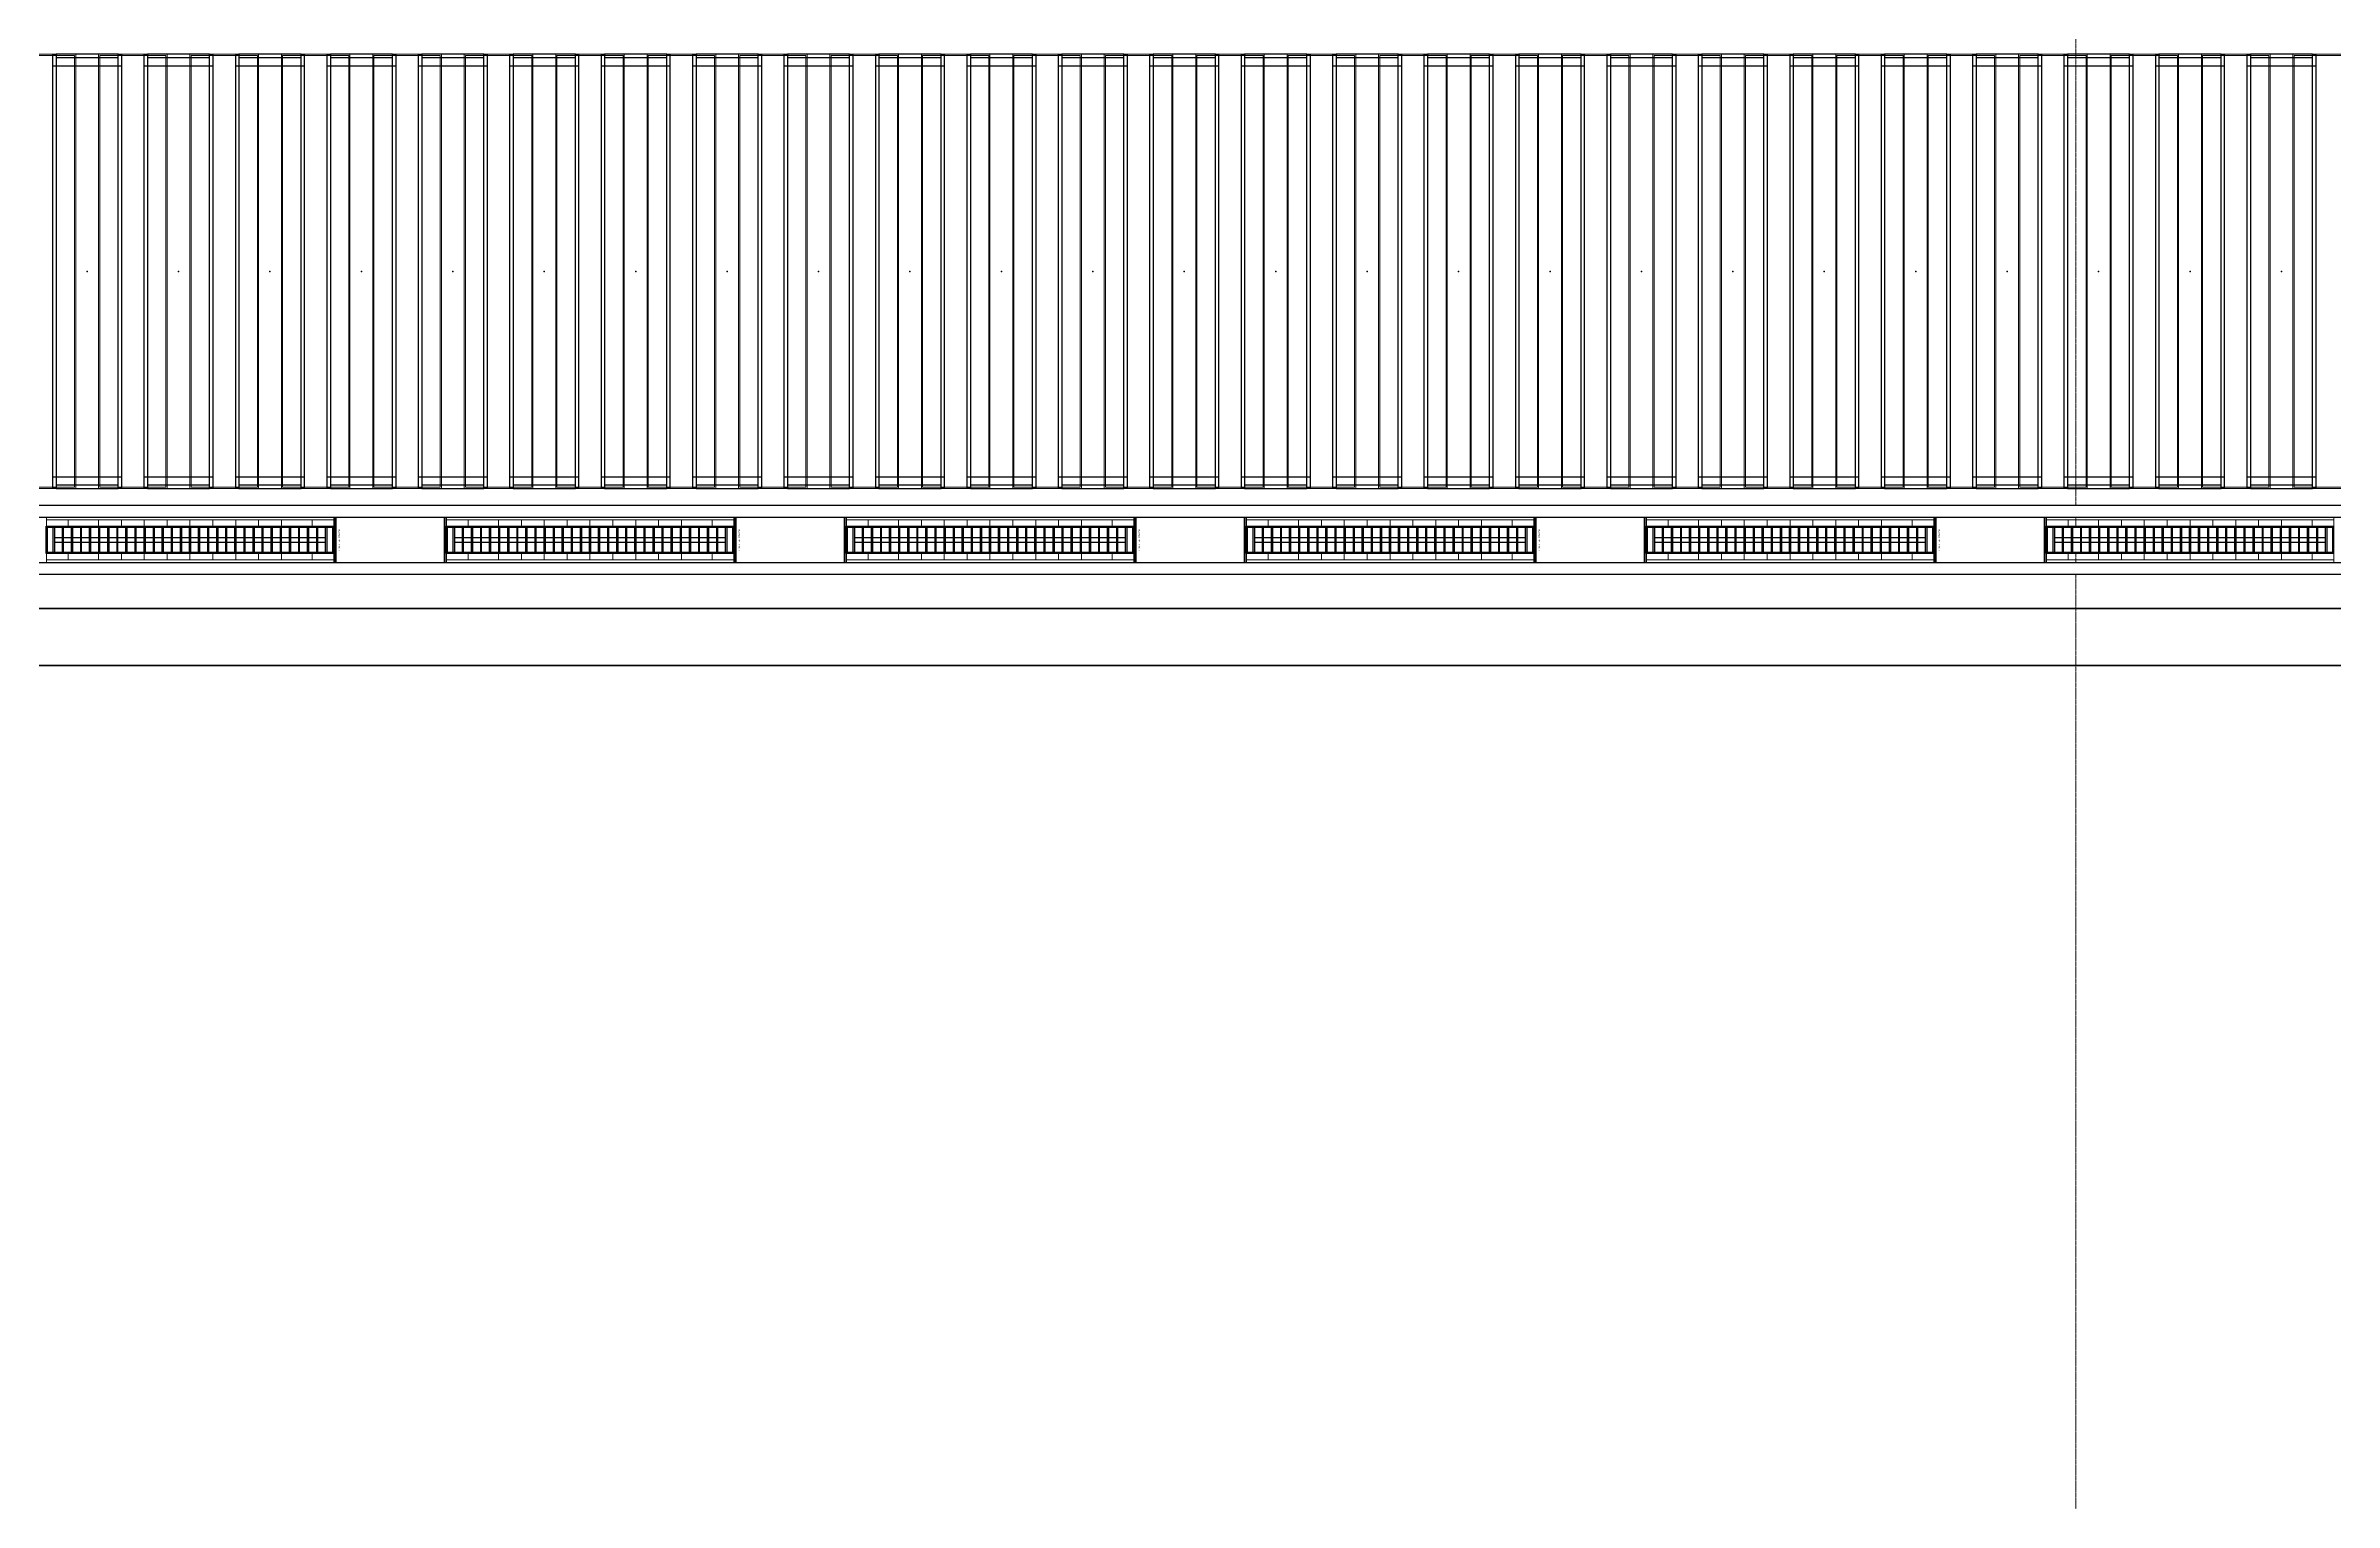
# Model space of a CAD drawing. Header units: millimetres. Extents: x 813027 to 1148939, y -931049 to -10.
# Drawn here: x 922759 to 932771, y -118547 to -112173 of the extents above; entities that cross this region are included whole.
import ezdxf
from ezdxf.enums import TextEntityAlignment as Align

# ---------------------------------------------------------------- set-up
doc = ezdxf.new("R2010")
doc.units = ezdxf.units.MM
doc.linetypes.add('DPA_Grid _ Level 500', pattern=[5.5, 2.75, -0.75, 1.25, -0.75])
doc.linetypes.add('DPA_Hidden 50', pattern=[3, 2, -1])
for name, color, linetype in [('000 - WIPEOUT', 250, 'Continuous'), ('001 - ASCESSORIES', 1, 'Continuous'), ('A04_TUBE SERIES', 2, 'Continuous'), ('A11_ALU.SOLID SHEET', 7, 'Continuous')]:
    doc.layers.add(name, color=color, linetype=linetype)
for name, color, linetype, lineweight in [('A-GLAZ-CURT', 2, 'Continuous', 9), ('S-GRID', 251, 'Continuous', 9), ('WALL-E', 2, 'Continuous', 25)]:
    doc.layers.add(name, color=color, linetype=linetype, lineweight=lineweight)

# ---------------------------------------------------------------- blocks, each defined once
blk = doc.blocks.new('DPA_CP_Metal Ceiling Panel - Vertical Panel with Gap-13988918-4160 - LOWER PLATFORM LEVEL - REFLECTED CEILING GENERAL PLAN')
at = {"layer": 'A-GLAZ-CURT'}
for p, q in [((994596, -114112), (994596, -112212)), ((994596, -112212), (994896, -112212)), ((994596, -114112), (994596, -112212)), ((994596, -112212), (994896, -112212)), ((994896, -112212), (994596, -112212)), ((994596, -112212), (994596, -114112)), ((994896, -112212), (994596, -112212)), ((994596, -112212), (994596, -114112)), ((994596, -114112), (994596, -112212)), ((994596, -112212), (994896, -112212)), ((994601, -114107), (994601, -112217)), ((994601, -112217), (994891, -112217)), ((994891, -112217), (994891, -114107)), ((994896, -114112), (994896, -112212)), ((994896, -112212), (994896, -114112)), ((994896, -114112), (994896, -112212)), ((994896, -114112), (994896, -112212)), ((994896, -112212), (994896, -114112)), ((994596, -114112), (994896, -114112)), ((994896, -114112), (994596, -114112)), ((994596, -114112), (994896, -114112)), ((994596, -114112), (994896, -114112)), ((994896, -114112), (994596, -114112)), ((994601, -114107), (994891, -114107))]:
    blk.add_line(p, q, dxfattribs=at)
blk = doc.blocks.new('DPA_CP_Metal Ceiling Panel - Horizontal with Gap-20306943-4160 - LOWER PLATFORM LEVEL - REFLECTED CEILING GENERAL PLAN')
at = {"layer": 'A-GLAZ-CURT'}
for p, q in [((910030, -114474), (910030, -114199)), ((910030, -114199), (910513, -114199)), ((910030, -114474), (910030, -114199)), ((910030, -114199), (910513, -114199)), ((910513, -114199), (910030, -114199)), ((910030, -114199), (910030, -114474)), ((910513, -114199), (910030, -114199)), ((910030, -114199), (910030, -114474)), ((910030, -114474), (910030, -114199)), ((910030, -114199), (910513, -114199)), ((910035, -114469), (910035, -114204)), ((910035, -114204), (910508, -114204)), ((910508, -114204), (910508, -114469)), ((910513, -114474), (910513, -114199)), ((910513, -114199), (910513, -114474)), ((910513, -114474), (910513, -114199)), ((910513, -114474), (910513, -114199)), ((910513, -114199), (910513, -114474)), ((910030, -114474), (910513, -114474)), ((910513, -114474), (910030, -114474)), ((910030, -114474), (910513, -114474)), ((910030, -114474), (910513, -114474)), ((910513, -114474), (910030, -114474)), ((910035, -114469), (910508, -114469))]:
    blk.add_line(p, q, dxfattribs=at)
blk = doc.blocks.new('DPA_CP_Metal Ceiling Luminaire1 - Linear Luminaire 2-14739897-4160 - LOWER PLATFORM LEVEL - REFLECTED CEILING GENERAL PLAN')
at = {"layer": 'A-GLAZ-CURT'}
for p, q in [((901768, -114474), (901768, -114199)), ((901768, -114199), (903025, -114199)), ((901768, -114199), (901768, -114474)), ((903025, -114199), (901768, -114199)), ((901768, -114199), (903025, -114199)), ((903025, -114199), (903025, -114474)), ((903025, -114474), (903025, -114199)), ((901768, -114249), (901768, -114474)), ((901768, -114249), (903025, -114249)), ((903025, -114249), (903025, -114474)), ((901768, -114424), (903025, -114424)), ((903025, -114474), (901768, -114474)), ((903025, -114474), (901768, -114474)), ((901768, -114474), (903025, -114474))]:
    blk.add_line(p, q, dxfattribs=at)
at = {"layer": 'A-GLAZ-CURT', "linetype": 'DPA_Hidden 50'}
for p, q in [((901863, -114249), (901863, -114424)), ((901996, -114249), (901996, -114424)), ((902096, -114249), (902096, -114424)), ((902196, -114249), (902196, -114424)), ((902296, -114249), (902296, -114424)), ((902396, -114249), (902396, -114424)), ((902496, -114249), (902496, -114424)), ((902596, -114249), (902596, -114424)), ((902696, -114249), (902696, -114424)), ((902796, -114249), (902796, -114424)), ((902930, -114249), (902930, -114424))]:
    blk.add_line(p, q, dxfattribs=at)
blk = doc.blocks.new('C-2-PP21-AR-4160-01-B_20250829-084021_EXCL')
at = {"layer": 'A-GLAZ-CURT', "rotation": 180}
for p in [(870396, -120982), (870796, -120982), (871196, -120982), (871596, -120982), (871996, -120982), (872396, -120982), (872796, -120982), (873196, -120982), (873596, -120982), (873996, -120982), (874396, -120982), (874796, -120982), (875196, -120982), (875596, -120982), (875996, -120982), (876396, -120982), (876796, -120982), (877196, -120982), (877596, -120982), (877996, -120982), (878396, -120982), (878796, -120982), (879196, -120982), (879596, -120982), (879996, -120982), (880396, -120982)]:
    blk.add_blockref('DPA_CP_Metal Ceiling Panel - Vertical Panel with Gap-13988918-4160 - LOWER PLATFORM LEVEL - REFLECTED CEILING GENERAL PLAN', p, dxfattribs=at)
at = {"layer": 'A-GLAZ-CURT'}
for name, p in [('DPA_CP_Metal Ceiling Luminaire1 - Linear Luminaire 2-14739897-4160 - LOWER PLATFORM LEVEL - REFLECTED CEILING GENERAL PLAN', (-1026096, 105342)), ('DPA_CP_Metal Ceiling Panel - Horizontal with Gap-20306943-4160 - LOWER PLATFORM LEVEL - REFLECTED CEILING GENERAL PLAN', (-1033096, 105342)), ('DPA_CP_Metal Ceiling Luminaire1 - Linear Luminaire 2-14739897-4160 - LOWER PLATFORM LEVEL - REFLECTED CEILING GENERAL PLAN', (-1024346, 105342)), ('DPA_CP_Metal Ceiling Panel - Horizontal with Gap-20306943-4160 - LOWER PLATFORM LEVEL - REFLECTED CEILING GENERAL PLAN', (-1031346, 105342)), ('DPA_CP_Metal Ceiling Luminaire1 - Linear Luminaire 2-14739897-4160 - LOWER PLATFORM LEVEL - REFLECTED CEILING GENERAL PLAN', (-1022596, 105342)), ('DPA_CP_Metal Ceiling Panel - Horizontal with Gap-20306943-4160 - LOWER PLATFORM LEVEL - REFLECTED CEILING GENERAL PLAN', (-1029596, 105342)), ('DPA_CP_Metal Ceiling Luminaire1 - Linear Luminaire 2-14739897-4160 - LOWER PLATFORM LEVEL - REFLECTED CEILING GENERAL PLAN', (-1020846, 105342)), ('DPA_CP_Metal Ceiling Panel - Horizontal with Gap-20306943-4160 - LOWER PLATFORM LEVEL - REFLECTED CEILING GENERAL PLAN', (-1027846, 105342)), ('DPA_CP_Metal Ceiling Luminaire1 - Linear Luminaire 2-14739897-4160 - LOWER PLATFORM LEVEL - REFLECTED CEILING GENERAL PLAN', (-1019096, 105342)), ('DPA_CP_Metal Ceiling Panel - Horizontal with Gap-20306943-4160 - LOWER PLATFORM LEVEL - REFLECTED CEILING GENERAL PLAN', (-1026096, 105342)), ('DPA_CP_Metal Ceiling Luminaire1 - Linear Luminaire 2-14739897-4160 - LOWER PLATFORM LEVEL - REFLECTED CEILING GENERAL PLAN', (-1017346, 105342))]:
    blk.add_blockref(name, p, dxfattribs=at)
blk = doc.blocks.new('*U485')
at = {"color": 1}
blk.add_wipeout([(628, -60), (-629, -60), (-629, 60), (628, 60)], dxfattribs=at).dxf.layer = '000 - WIPEOUT'
at = {"layer": '001 - ASCESSORIES', "color": 0}
blk.add_lwpolyline([(628, -60), (-629, -60), (-629, 60), (628, 60)], close=True, dxfattribs=at)
at = {"layer": '001 - ASCESSORIES'}
for points in [[(623, -55), (-624, -55), (-624, 55), (623, 55)], [(-593, -55), (-598, -55), (-598, 55), (-593, 55)], [(-559, -55), (-554, -55), (-554, 55), (-559, 55)], [(-514, -55), (-519, -55), (-519, 55), (-514, 55)], [(-479, -55), (-474, -55), (-474, 55), (-479, 55)], [(-435, -55), (-440, -55), (-440, 55), (-435, 55)], [(-400, -55), (-395, -55), (-395, 55), (-400, 55)], [(-355, -55), (-360, -55), (-360, 55), (-355, 55)], [(-320, -55), (-315, -55), (-315, 55), (-320, 55)], [(-276, -55), (-281, -55), (-281, 55), (-276, 55)], [(-241, -55), (-236, -55), (-236, 55), (-241, 55)], [(-196, -55), (-201, -55), (-201, 55), (-196, 55)], [(-161, -55), (-156, -55), (-156, 55), (-161, 55)], [(-117, -55), (-122, -55), (-122, 55), (-117, 55)], [(-82, -55), (-77, -55), (-77, 55), (-82, 55)], [(-37, -55), (-42, -55), (-42, 55), (-37, 55)], [(-3, -55), (3, -55), (3, 55), (-3, 55)], [(42, -55), (37, -55), (37, 55), (42, 55)], [(77, -55), (82, -55), (82, 55), (77, 55)], [(122, -55), (117, -55), (117, 55), (122, 55)], [(156, -55), (161, -55), (161, 55), (156, 55)], [(201, -55), (196, -55), (196, 55), (201, 55)], [(236, -55), (241, -55), (241, 55), (236, 55)], [(281, -55), (276, -55), (276, 55), (281, 55)], [(315, -55), (320, -55), (320, 55), (315, 55)], [(360, -55), (355, -55), (355, 55), (360, 55)], [(395, -55), (400, -55), (400, 55), (395, 55)], [(440, -55), (435, -55), (435, 55), (440, 55)], [(474, -55), (479, -55), (479, 55), (474, 55)], [(519, -55), (514, -55), (514, 55), (519, 55)], [(554, -55), (559, -55), (559, 55), (554, 55)], [(598, -55), (593, -55), (593, 55), (598, 55)]]:
    blk.add_lwpolyline(points, close=True, dxfattribs=at)
for points in [[(-593, 10), (-559, 10)], [(-554, 10), (-519, 10)], [(-514, 10), (-479, 10)], [(-474, 10), (-440, 10)], [(-435, 10), (-400, 10)], [(-395, 10), (-360, 10)], [(-355, 10), (-320, 10)], [(-315, 10), (-281, 10)], [(-276, 10), (-241, 10)], [(-236, 10), (-201, 10)], [(-196, 10), (-161, 10)], [(-156, 10), (-122, 10)], [(-117, 10), (-82, 10)], [(-77, 10), (-42, 10)], [(-37, 10), (-3, 10)], [(3, 10), (37, 10)], [(42, 10), (77, 10)], [(82, 10), (117, 10)], [(122, 10), (156, 10)], [(161, 10), (196, 10)], [(201, 10), (236, 10)], [(241, 10), (276, 10)], [(281, 10), (315, 10)], [(320, 10), (355, 10)], [(360, 10), (395, 10)], [(400, 10), (435, 10)], [(440, 10), (474, 10)], [(479, 10), (514, 10)], [(519, 10), (554, 10)], [(559, 10), (593, 10)], [(-593, -10), (-559, -10)], [(-554, -10), (-519, -10)], [(-514, -10), (-479, -10)], [(-474, -10), (-440, -10)], [(-435, -10), (-400, -10)], [(-395, -10), (-360, -10)], [(-355, -10), (-320, -10)], [(-315, -10), (-281, -10)], [(-276, -10), (-241, -10)], [(-236, -10), (-201, -10)], [(-196, -10), (-161, -10)], [(-156, -10), (-122, -10)], [(-117, -10), (-82, -10)], [(-77, -10), (-42, -10)], [(-37, -10), (-3, -10)], [(3, -10), (37, -10)], [(42, -10), (77, -10)], [(82, -10), (117, -10)], [(122, -10), (156, -10)], [(161, -10), (196, -10)], [(201, -10), (236, -10)], [(241, -10), (276, -10)], [(281, -10), (315, -10)], [(320, -10), (355, -10)], [(360, -10), (395, -10)], [(400, -10), (435, -10)], [(440, -10), (474, -10)], [(479, -10), (514, -10)], [(519, -10), (554, -10)], [(559, -10), (593, -10)]]:
    blk.add_lwpolyline(points, dxfattribs=at)
blk = doc.blocks.new('*U493')
at = {"layer": 'A11_ALU.SOLID SHEET', "color": 0}
blk.add_lwpolyline([(483, -98.8), (483, 98.8), (0, 98.8), (0, -98.8)], close=True, dxfattribs=at)
at = {"layer": 'Defpoints', "color": 250}
blk.add_point((0, 0), dxfattribs=at)
blk.add_text('AL.SHEET-HAT-TYPE-R', height=6, rotation=270, dxfattribs=at).set_placement((15, 0), align=Align.BOTTOM_CENTER)
blk = doc.blocks.new('*U495')
blk.add_attdef('EXTR.OVL-LENGTH_', (-25, -59), '', height=5)
blk.add_wipeout([(-25, 0), (25, 0), (25, 134900), (-25, 134900)]).dxf.layer = '000 - WIPEOUT'
at = {"layer": 'A04_TUBE SERIES', "color": 0}
blk.add_lwpolyline([(-25, 0), (25, 0), (25, 134900), (-25, 134900)], close=True, dxfattribs=at)
blk = doc.blocks.new('*U515')
for p, q in [((-900.3, 37050), (-900.3, 37350)), ((900, 37350), (900, 37050)), ((-900.3, 36650), (-900.3, 36950)), ((900, 36950), (900, 36650)), ((-900.3, 36250), (-900.3, 36550)), ((900, 36550), (900, 36250)), ((-900.3, 35850), (-900.3, 36150)), ((900, 36150), (900, 35850)), ((-900.3, 35450), (-900.3, 35750)), ((900, 35750), (900, 35450)), ((-900.3, 35050), (-900.3, 35350)), ((900, 35350), (900, 35050)), ((-900.3, 34650), (-900.3, 34950)), ((900, 34950), (900, 34650)), ((-900.3, 34250), (-900.3, 34550)), ((900, 34550), (900, 34250)), ((-900.3, 33850), (-900.3, 34150)), ((900, 34150), (900, 33850)), ((-900.3, 33450), (-900.3, 33750)), ((900, 33750), (900, 33450)), ((-900.3, 33050), (-900.3, 33350)), ((900, 33350), (900, 33050)), ((-900.3, 32650), (-900.3, 32950)), ((900, 32950), (900, 32650)), ((-900.3, 32250), (-900.3, 32550)), ((900, 32550), (900, 32250)), ((-900.3, 31850), (-900.3, 32150)), ((900, 32150), (900, 31850)), ((-900.3, 31450), (-900.3, 31750)), ((900, 31750), (900, 31450)), ((-900.3, 31050), (-900.3, 31350)), ((900, 31350), (900, 31050)), ((-900.3, 30650), (-900.3, 30950)), ((900, 30950), (900, 30650)), ((-900.3, 30250), (-900.3, 30550)), ((900, 30550), (900, 30250)), ((-900.3, 29850), (-900.3, 30150)), ((900, 30150), (900, 29850)), ((-900.3, 29450), (-900.3, 29750)), ((900, 29750), (900, 29450)), ((-900.3, 29050), (-900.3, 29350)), ((900, 29350), (900, 29050)), ((-900.3, 28650), (-900.3, 28950)), ((900, 28950), (900, 28650)), ((-900.3, 28250), (-900.3, 28550)), ((900, 28550), (900, 28250)), ((-900.3, 27850), (-900.3, 28150)), ((900, 28150), (900, 27850)), ((-900.3, 27450), (-900.3, 27750)), ((900, 27750), (900, 27450))]:
    blk.add_line(p, q)
for p in [(0, 37200), (0, 36800), (0, 36400), (0, 36000), (0, 35600), (0, 35200), (0, 34800), (0, 34400), (0, 34000), (0, 33600), (0, 33200), (0, 32800), (0, 32400), (0, 32000), (0, 31600), (0, 31200), (0, 30800), (0, 30400), (0, 30000), (0, 29600), (0, 29200), (0, 28800), (0, 28400), (0, 28000), (0, 27600)]:
    blk.add_point(p)
at = {"layer": 'A11_ALU.SOLID SHEET', "color": 0}
for points in [[(-950, 37350), (950, 37350), (950, 37336), (-950, 37336)], [(-950, 37064), (-936, 37064), (-936, 37336), (-950, 37336)], [(950, 37336), (936, 37336), (936, 37064), (950, 37064)], [(-950, 37064), (950, 37064), (950, 37050), (-950, 37050)], [(-950, 36950), (950, 36950), (950, 36936), (-950, 36936)], [(-950, 36664), (-936, 36664), (-936, 36936), (-950, 36936)], [(950, 36936), (936, 36936), (936, 36664), (950, 36664)], [(-950, 36664), (950, 36664), (950, 36650), (-950, 36650)], [(-950, 36550), (950, 36550), (950, 36536), (-950, 36536)], [(-950, 36264), (-936, 36264), (-936, 36536), (-950, 36536)], [(950, 36536), (936, 36536), (936, 36264), (950, 36264)], [(-950, 36264), (950, 36264), (950, 36250), (-950, 36250)], [(-950, 36150), (950, 36150), (950, 36136), (-950, 36136)], [(-950, 35864), (-936, 35864), (-936, 36136), (-950, 36136)], [(950, 36136), (936, 36136), (936, 35864), (950, 35864)], [(-950, 35864), (950, 35864), (950, 35850), (-950, 35850)], [(-950, 35750), (950, 35750), (950, 35736), (-950, 35736)], [(-950, 35464), (-936, 35464), (-936, 35736), (-950, 35736)], [(950, 35736), (936, 35736), (936, 35464), (950, 35464)], [(-950, 35464), (950, 35464), (950, 35450), (-950, 35450)], [(-950, 35350), (950, 35350), (950, 35336), (-950, 35336)], [(-950, 35064), (-936, 35064), (-936, 35336), (-950, 35336)], [(950, 35336), (936, 35336), (936, 35064), (950, 35064)], [(-950, 35064), (950, 35064), (950, 35050), (-950, 35050)], [(-950, 34950), (950, 34950), (950, 34936), (-950, 34936)], [(-950, 34664), (-936, 34664), (-936, 34936), (-950, 34936)], [(950, 34936), (936, 34936), (936, 34664), (950, 34664)], [(-950, 34664), (950, 34664), (950, 34650), (-950, 34650)], [(-950, 34550), (950, 34550), (950, 34536), (-950, 34536)], [(-950, 34264), (-936, 34264), (-936, 34536), (-950, 34536)], [(950, 34536), (936, 34536), (936, 34264), (950, 34264)], [(-950, 34264), (950, 34264), (950, 34250), (-950, 34250)], [(-950, 34150), (950, 34150), (950, 34136), (-950, 34136)], [(-950, 33864), (-936, 33864), (-936, 34136), (-950, 34136)], [(950, 34136), (936, 34136), (936, 33864), (950, 33864)], [(-950, 33864), (950, 33864), (950, 33850), (-950, 33850)], [(-950, 33750), (950, 33750), (950, 33736), (-950, 33736)], [(-950, 33464), (-936, 33464), (-936, 33736), (-950, 33736)], [(950, 33736), (936, 33736), (936, 33464), (950, 33464)], [(-950, 33464), (950, 33464), (950, 33450), (-950, 33450)], [(-950, 33350), (950, 33350), (950, 33336), (-950, 33336)], [(-950, 33064), (-936, 33064), (-936, 33336), (-950, 33336)], [(950, 33336), (936, 33336), (936, 33064), (950, 33064)], [(-950, 33064), (950, 33064), (950, 33050), (-950, 33050)], [(-950, 32950), (950, 32950), (950, 32936), (-950, 32936)], [(-950, 32664), (-936, 32664), (-936, 32936), (-950, 32936)], [(950, 32936), (936, 32936), (936, 32664), (950, 32664)], [(-950, 32664), (950, 32664), (950, 32650), (-950, 32650)], [(-950, 32550), (950, 32550), (950, 32536), (-950, 32536)], [(-950, 32264), (-936, 32264), (-936, 32536), (-950, 32536)], [(950, 32536), (936, 32536), (936, 32264), (950, 32264)], [(-950, 32264), (950, 32264), (950, 32250), (-950, 32250)], [(-950, 32150), (950, 32150), (950, 32136), (-950, 32136)], [(-950, 31864), (-936, 31864), (-936, 32136), (-950, 32136)], [(950, 32136), (936, 32136), (936, 31864), (950, 31864)], [(-950, 31864), (950, 31864), (950, 31850), (-950, 31850)], [(-950, 31750), (950, 31750), (950, 31736), (-950, 31736)], [(-950, 31464), (-936, 31464), (-936, 31736), (-950, 31736)], [(950, 31736), (936, 31736), (936, 31464), (950, 31464)], [(-950, 31464), (950, 31464), (950, 31450), (-950, 31450)], [(-950, 31350), (950, 31350), (950, 31336), (-950, 31336)], [(-950, 31064), (-936, 31064), (-936, 31336), (-950, 31336)], [(950, 31336), (936, 31336), (936, 31064), (950, 31064)], [(-950, 31064), (950, 31064), (950, 31050), (-950, 31050)], [(-950, 30950), (950, 30950), (950, 30936), (-950, 30936)], [(-950, 30664), (-936, 30664), (-936, 30936), (-950, 30936)], [(950, 30936), (936, 30936), (936, 30664), (950, 30664)], [(-950, 30664), (950, 30664), (950, 30650), (-950, 30650)], [(-950, 30550), (950, 30550), (950, 30536), (-950, 30536)], [(-950, 30264), (-936, 30264), (-936, 30536), (-950, 30536)], [(950, 30536), (936, 30536), (936, 30264), (950, 30264)], [(-950, 30264), (950, 30264), (950, 30250), (-950, 30250)], [(-950, 30150), (950, 30150), (950, 30136), (-950, 30136)], [(-950, 29864), (-936, 29864), (-936, 30136), (-950, 30136)], [(950, 30136), (936, 30136), (936, 29864), (950, 29864)], [(-950, 29864), (950, 29864), (950, 29850), (-950, 29850)], [(-950, 29750), (950, 29750), (950, 29736), (-950, 29736)], [(-950, 29464), (-936, 29464), (-936, 29736), (-950, 29736)], [(950, 29736), (936, 29736), (936, 29464), (950, 29464)], [(-950, 29464), (950, 29464), (950, 29450), (-950, 29450)], [(-950, 29350), (950, 29350), (950, 29336), (-950, 29336)], [(-950, 29064), (-936, 29064), (-936, 29336), (-950, 29336)], [(950, 29336), (936, 29336), (936, 29064), (950, 29064)], [(-950, 29064), (950, 29064), (950, 29050), (-950, 29050)], [(-950, 28950), (950, 28950), (950, 28936), (-950, 28936)], [(-950, 28664), (-936, 28664), (-936, 28936), (-950, 28936)], [(950, 28936), (936, 28936), (936, 28664), (950, 28664)], [(-950, 28664), (950, 28664), (950, 28650), (-950, 28650)], [(-950, 28550), (950, 28550), (950, 28536), (-950, 28536)], [(-950, 28264), (-936, 28264), (-936, 28536), (-950, 28536)], [(950, 28536), (936, 28536), (936, 28264), (950, 28264)], [(-950, 28264), (950, 28264), (950, 28250), (-950, 28250)], [(-950, 28150), (950, 28150), (950, 28136), (-950, 28136)], [(-950, 27864), (-936, 27864), (-936, 28136), (-950, 28136)], [(950, 28136), (936, 28136), (936, 27864), (950, 27864)], [(-950, 27864), (950, 27864), (950, 27850), (-950, 27850)], [(-950, 27750), (950, 27750), (950, 27736), (-950, 27736)], [(-950, 27464), (-936, 27464), (-936, 27736), (-950, 27736)], [(950, 27736), (936, 27736), (936, 27464), (950, 27464)], [(-950, 27464), (950, 27464), (950, 27450), (-950, 27450)]]:
    blk.add_lwpolyline(points, close=True, dxfattribs=at)
blk = doc.blocks.new('C-2-PP21-AR-4160-01-B_20250829-084416_NEWCL')
blk.add_lwpolyline([(-19350, -9295), (-154550, -9295), (-154550, -7995), (-154500, -7995), (-154500, -5680), (-154500, -5680), (-142750, -5680), (-142750, -2500), (-132560, -2500), (-132560, -6455), (-117731, -6455), (-117731, -5800), (-117350, -5800), (-117350, -5345), (-113350, -5345)])
at = {"rotation": 90}
blk.add_blockref('*U515', (-86950, -7820), dxfattribs=at)
for p in [(-121950, -8995), (-114950, -8995)]:
    blk.add_blockref('*U485', p)
for p in [(-123066, -8995), (-116066, -8995)]:
    blk.add_blockref('*U493', p)
for p in [(-123700, -8995), (-116700, -8995)]:
    blk.add_blockref('*U485', p)
blk.add_blockref('*U493', (-117816, -8995))
blk.add_blockref('*U485', (-118450, -8995))
blk.add_blockref('*U493', (-119566, -8995))
blk.add_blockref('*U485', (-120200, -8995))
blk.add_blockref('*U493', (-121316, -8995))
at = {"rotation": 270}
for p in [(-154400, -8870), (-154400, -9120)]:
    blk.add_blockref('*U495', p, dxfattribs=at)

msp = doc.modelspace()

# ---------------------------------------------------------------- linework, layer by layer
at = {"layer": 'S-GRID', "linetype": 'DPA_Grid _ Level 500'}
msp.add_line((931640, -191381.7), (931640, -15135.4), dxfattribs=at)
at = {"layer": 'WALL-E'}
for p, q in [((1027740, -114635), (892540, -114635)), ((892540, -114635), (1027740, -114635)), ((1027990, -114885), (892290, -114885)), ((892290, -114885), (1027990, -114885))]:
    msp.add_line(p, q, dxfattribs=at)

# ---------------------------------------------------------------- block references
msp.add_blockref('C-2-PP21-AR-4160-01-B_20250829-084021_EXCL', (1047090, -105340))

# ---------------------------------------------------------------- next in the draw order: block references
msp.add_blockref('C-2-PP21-AR-4160-01-B_20250829-084416_NEWCL', (1047090, -105340))

doc.saveas('drawing.dxf')
